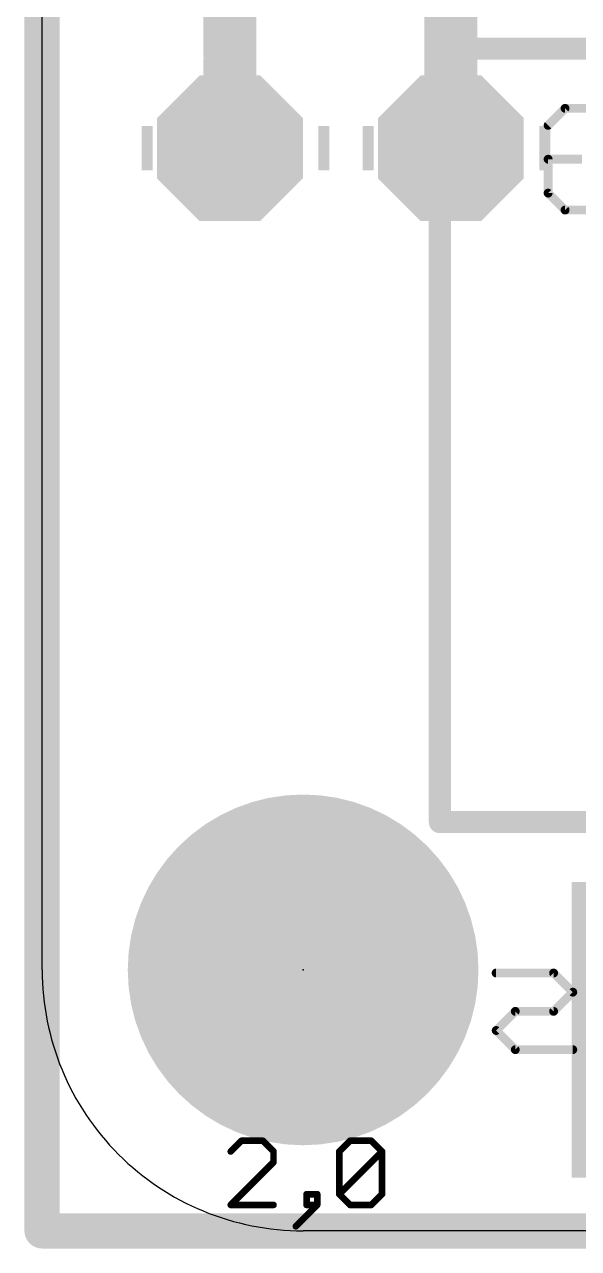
# Model space of a CAD drawing. Extents: x -0.2 to 35.2, y -0.2 to 35.2.
# Drawn here: x -0.2 to 6.17, y -0.2 to 13.87 of the extents above; entities that cross this region are included whole.
import ezdxf

# ---------------------------------------------------------------- set-up
doc = ezdxf.new("R2010")
doc.units = 0
for name, color, linetype in [('1', 12, 'CONTINUOUS'), ('16', 132, 'CONTINUOUS'), ('17', 110, 'CONTINUOUS'), ('20', 53, 'CONTINUOUS'), ('21', 40, 'CONTINUOUS'), ('22', 6, 'CONTINUOUS'), ('23', 53, 'CONTINUOUS'), ('39', 12, 'CONTINUOUS'), ('40', 132, 'CONTINUOUS'), ('41', 12, 'CONTINUOUS'), ('42', 132, 'CONTINUOUS'), ('43', 110, 'CONTINUOUS'), ('48', 253, 'CONTINUOUS'), ('51', 253, 'CONTINUOUS')]:
    doc.layers.add(name, color=color, linetype=linetype)

# ---------------------------------------------------------------- blocks, each defined once
blk = doc.blocks.new('RECT')
blk.add_solid([(-0.5, -0.5), (0.5, -0.5), (-0.5, 0.5), (0.5, 0.5)])
blk = doc.blocks.new('OCTAGONP')
at = {"const_width": 0.5}
blk.add_lwpolyline([(-0.25, -0.1036), (-0.25, 0.1036), (-0.1036, 0.25), (0.1036, 0.25), (0.25, 0.1036), (0.25, -0.1036), (0.1036, -0.25), (-0.1036, -0.25), (-0.25, -0.1036), (-0.25, 0.1036)], dxfattribs=at)
blk = doc.blocks.new('ROUNDP')
at = {"const_width": 0.5}
blk.add_lwpolyline([(0, -0.25, 1), (0, 0.25, 1), (0, -0.25)], format="xyb", dxfattribs=at)

msp = doc.modelspace()

# ---------------------------------------------------------------- linework, layer by layer
at = {"layer": '1', "const_width": 0.3048}
for points in [[(2.159, 13.026), (2.159, 16.426)], [(4.699, 13.026), (4.699, 16.426)]]:
    msp.add_lwpolyline(points, dxfattribs=at)
at = {"layer": '1', "const_width": 0.1524}
for points in [[(2.0828, 13.026, 1), (2.2352, 13.026)], [(4.6228, 13.026, 1), (4.7752, 13.026)]]:
    msp.add_lwpolyline(points, format="xyb", dxfattribs=at)
at = {"layer": '16', "const_width": 0.4064}
for points in [[(0, 0), (0, 35)], [(35, 0), (0, 0)]]:
    msp.add_lwpolyline(points, dxfattribs=at)
at = {"layer": '16', "const_width": 0.2032}
for points in [[(0, 0.1016, 1), (0, -0.1016)], [(-0.1016, 0, 1), (0.1016, 0)]]:
    msp.add_lwpolyline(points, format="xyb", dxfattribs=at)
at = {"layer": '20'}
for p, q in [((0, 3), (0, 32)), ((32, 0), (3, 0))]:
    msp.add_line(p, q, dxfattribs=at)
msp.add_arc((2.9999, 2.9999), 2.9999, 179.9981, 270.0019, dxfattribs=at)
at = {"layer": '21', "const_width": 0.1524}
msp.add_lwpolyline([(3, 1.25, 1), (3, 4.75, 1), (3, 1.25)], format="xyb", dxfattribs=at)
at = {"layer": '22'}
for points, const_width in [([(4.572, 13.589), (4.572, 16.129)], 0.254), ([(4.572, 4.699), (4.572, 13.589)], 0.254), ([(4.572, 13.589), (29.718, 13.589)], 0.254), ([(5.8164, 12.7093), (6.0113, 12.9042)], 0.1016), ([(6.0113, 12.9042), (6.4011, 12.9042)], 0.1016), ([(5.8164, 11.9297), (5.8164, 12.3195)], 0.1016), ([(5.8164, 12.3195), (6.2062, 12.3195)], 0.1016), ([(6.0113, 11.7348), (5.8164, 11.9297)], 0.1016), ([(6.4011, 11.7348), (6.0113, 11.7348)], 0.1016), ([(29.718, 4.699), (4.572, 4.699)], 0.254), ([(5.8799, 2.9641), (5.2189, 2.9641)], 0.1016), ([(6.1002, 2.7438), (5.8799, 2.9641)], 0.1016), ([(5.8799, 2.5234), (6.1002, 2.7438)], 0.1016), ([(5.2189, 2.3031), (5.4392, 2.5234)], 0.1016), ([(5.4392, 2.5234), (5.8799, 2.5234)], 0.1016), ([(5.4392, 2.0828), (5.2189, 2.3031)], 0.1016), ([(6.1002, 2.0828), (5.4392, 2.0828)], 0.1016)]:
    msp.add_lwpolyline(points, dxfattribs=dict(at, const_width=const_width))
for points, const_width in [([(4.6355, 13.589, 1), (4.5085, 13.589)], 0.127), ([(4.572, 13.6525, 1), (4.572, 13.5255)], 0.127), ([(4.5085, 13.589, 1), (4.6355, 13.589)], 0.127), ([(6.0113, 12.9296, 1), (6.0113, 12.8788)], 0.0508), ([(6.0293, 12.8862, 1), (5.9934, 12.9222)], 0.0508), ([(5.7985, 12.7273, 1), (5.8344, 12.6913)], 0.0508), ([(5.8418, 12.3195, 1), (5.791, 12.3195)], 0.0508), ([(5.8164, 12.3449, 1), (5.8164, 12.2941)], 0.0508), ([(5.8344, 11.9477, 1), (5.7985, 11.9117)], 0.0508), ([(5.791, 11.9297, 1), (5.8418, 11.9297)], 0.0508), ([(6.0113, 11.7602, 1), (6.0113, 11.7094)], 0.0508), ([(5.9934, 11.7168, 1), (6.0293, 11.7528)], 0.0508), ([(4.572, 4.7625, 1), (4.572, 4.6355)], 0.127), ([(4.5085, 4.699, 1), (4.6355, 4.699)], 0.127), ([(5.2189, 2.9895, 1), (5.2189, 2.9387)], 0.0508), ([(5.8978, 2.982, 1), (5.8619, 2.9461)], 0.0508), ([(5.8799, 2.9387, 1), (5.8799, 2.9895)], 0.0508), ([(6.1181, 2.7258, 1), (6.0822, 2.7617)], 0.0508), ([(6.0822, 2.7258, 1), (6.1181, 2.7617)], 0.0508), ([(5.4392, 2.5488, 1), (5.4392, 2.498)], 0.0508), ([(5.4572, 2.5055, 1), (5.4213, 2.5414)], 0.0508), ([(5.8619, 2.5414, 1), (5.8978, 2.5055)], 0.0508), ([(5.8799, 2.498, 1), (5.8799, 2.5488)], 0.0508), ([(5.2369, 2.3211, 1), (5.2009, 2.2852)], 0.0508), ([(5.2009, 2.3211, 1), (5.2369, 2.2852)], 0.0508), ([(5.4392, 2.1082, 1), (5.4392, 2.0574)], 0.0508), ([(5.4213, 2.0648, 1), (5.4572, 2.1008)], 0.0508), ([(6.1002, 2.0574, 1), (6.1002, 2.1082)], 0.0508)]:
    msp.add_lwpolyline(points, format="xyb", dxfattribs=dict(at, const_width=const_width))
at = {"layer": '23'}
msp.add_point((3, 3), dxfattribs=at)
at = {"layer": '39', "const_width": 2.032}
msp.add_lwpolyline([(3, 2, 1), (3, 4, 1), (3, 2)], format="xyb", dxfattribs=at)
at = {"layer": '40', "const_width": 2.032}
msp.add_lwpolyline([(3, 2, 1), (3, 4, 1), (3, 2)], format="xyb", dxfattribs=at)
at = {"layer": '41', "const_width": 2.032}
msp.add_lwpolyline([(3, 2, 1), (3, 4, 1), (3, 2)], format="xyb", dxfattribs=at)
at = {"layer": '42', "const_width": 2.032}
msp.add_lwpolyline([(3, 2, 1), (3, 4, 1), (3, 2)], format="xyb", dxfattribs=at)
at = {"layer": '43', "const_width": 2.032}
msp.add_lwpolyline([(3, 2, 1), (3, 4, 1), (3, 2)], format="xyb", dxfattribs=at)
at = {"layer": '48', "const_width": 0.0762}
for points in [[(2.291, 1.0353), (2.1681, 0.9125)], [(2.5367, 1.0353), (2.291, 1.0353)], [(2.6596, 0.9125), (2.5367, 1.0353)], [(3.4155, 0.9125), (3.5383, 1.0353)], [(3.5383, 1.0353), (3.7841, 1.0353)], [(3.7841, 1.0353), (3.9069, 0.9125)], [(2.6596, 0.7896), (2.6596, 0.9125)], [(3.4155, 0.421), (3.4155, 0.9125)], [(3.4155, 0.421), (3.9069, 0.9125)], [(3.9069, 0.9125), (3.9069, 0.421)], [(2.1681, 0.2981), (2.6596, 0.7896)], [(3.1623, 0.421), (3.0394, 0.421)], [(3.0394, 0.421), (3.0394, 0.2981)], [(3.1623, 0.2981), (3.1623, 0.421)], [(3.5383, 0.2981), (3.4155, 0.421)], [(3.9069, 0.421), (3.7841, 0.2981)], [(2.6596, 0.2981), (2.1681, 0.2981)], [(2.9165, 0.0524), (3.1623, 0.2981)], [(3.0394, 0.2981), (3.1623, 0.2981)], [(3.7841, 0.2981), (3.5383, 0.2981)]]:
    msp.add_lwpolyline(points, dxfattribs=at)
at = {"layer": '48', "const_width": 0.0381}
for points in [[(2.291, 1.0544, 1), (2.291, 1.0163)], [(2.3044, 1.0219, 1), (2.2775, 1.0488)], [(2.5502, 1.0488, 1), (2.5232, 1.0219)], [(2.5367, 1.0163, 1), (2.5367, 1.0544)], [(3.5383, 1.0544, 1), (3.5383, 1.0163)], [(3.5518, 1.0219, 1), (3.5249, 1.0488)], [(3.7975, 1.0488, 1), (3.7706, 1.0219)], [(3.7841, 1.0163, 1), (3.7841, 1.0544)], [(2.1546, 0.9259, 1), (2.1816, 0.899)], [(2.6786, 0.9125, 1), (2.6405, 0.9125)], [(2.6461, 0.899, 1), (2.6731, 0.9259)], [(3.4345, 0.9125, 1), (3.3964, 0.9125)], [(3.402, 0.9259, 1), (3.4289, 0.899)], [(3.926, 0.9125, 1), (3.8879, 0.9125)], [(3.9204, 0.899, 1), (3.8935, 0.9259)], [(3.8935, 0.899, 1), (3.9204, 0.9259)], [(2.6405, 0.7896, 1), (2.6786, 0.7896)], [(2.6731, 0.7761, 1), (2.6461, 0.8031)], [(3.0584, 0.421, 1), (3.0203, 0.421)], [(3.0394, 0.44, 1), (3.0394, 0.4019)], [(3.1813, 0.421, 1), (3.1432, 0.421)], [(3.1623, 0.4019, 1), (3.1623, 0.44)], [(3.3964, 0.421, 1), (3.4345, 0.421)], [(3.4289, 0.4344, 1), (3.402, 0.4075)], [(3.402, 0.4344, 1), (3.4289, 0.4075)], [(3.8879, 0.421, 1), (3.926, 0.421)], [(3.9204, 0.4075, 1), (3.8935, 0.4344)], [(2.1681, 0.3172, 1), (2.1681, 0.2791)], [(2.1546, 0.3116, 1), (2.1816, 0.2846)], [(2.6596, 0.2791, 1), (2.6596, 0.3172)], [(3.0203, 0.2981, 1), (3.0584, 0.2981)], [(3.0394, 0.3172, 1), (3.0394, 0.2791)], [(3.1432, 0.2981, 1), (3.1813, 0.2981)], [(3.1757, 0.2846, 1), (3.1488, 0.3116)], [(3.1623, 0.2791, 1), (3.1623, 0.3172)], [(3.5383, 0.3172, 1), (3.5383, 0.2791)], [(3.5249, 0.2846, 1), (3.5518, 0.3116)], [(3.7706, 0.3116, 1), (3.7975, 0.2846)], [(3.7841, 0.2791, 1), (3.7841, 0.3172)], [(2.903, 0.0658, 1), (2.93, 0.0389)]]:
    msp.add_lwpolyline(points, format="xyb", dxfattribs=at)
at = {"layer": '51', "const_width": 0.6096}
for points in [[(2.159, 12.446), (2.159, 13.462)], [(4.699, 12.446), (4.699, 13.462)]]:
    msp.add_lwpolyline(points, dxfattribs=at)
at = {"layer": '51', "const_width": 0.3048}
for points in [[(2.3114, 13.462, 1), (2.0066, 13.462)], [(4.8514, 13.462, 1), (4.5466, 13.462)], [(2.0066, 12.446, 1), (2.3114, 12.446)], [(4.5466, 12.446, 1), (4.8514, 12.446)]]:
    msp.add_lwpolyline(points, format="xyb", dxfattribs=at)

# ---------------------------------------------------------------- block references
at = {"layer": '1', "xscale": 3.4, "yscale": 1.6, "rotation": 270}
msp.add_blockref('RECT', (6.887, 2.31), dxfattribs=at)
at = {"layer": '17', "xscale": 1.6764, "yscale": 1.6764, "rotation": 90}
for p in [(2.159, 12.446), (2.159, 12.446), (4.699, 12.446), (4.699, 12.446)]:
    msp.add_blockref('OCTAGONP', p, dxfattribs=at)
at = {"layer": '17', "xscale": 3, "yscale": 3}
msp.add_blockref('ROUNDP', (3, 3), dxfattribs=at)
msp.add_blockref('ROUNDP', (3, 3), dxfattribs=at)
at = {"layer": '21', "xscale": 0.8636, "yscale": 0.6096, "rotation": 90}
for p in [(2.159, 13.9192), (4.699, 13.9192)]:
    msp.add_blockref('RECT', p, dxfattribs=at)
at = {"layer": '42', "xscale": 0.508, "yscale": 0.127, "rotation": 90}
for p in [(1.2065, 12.446), (3.2385, 12.446), (3.7465, 12.446), (5.7785, 12.446)]:
    msp.add_blockref('RECT', p, dxfattribs=at)

doc.saveas('drawing.dxf')
